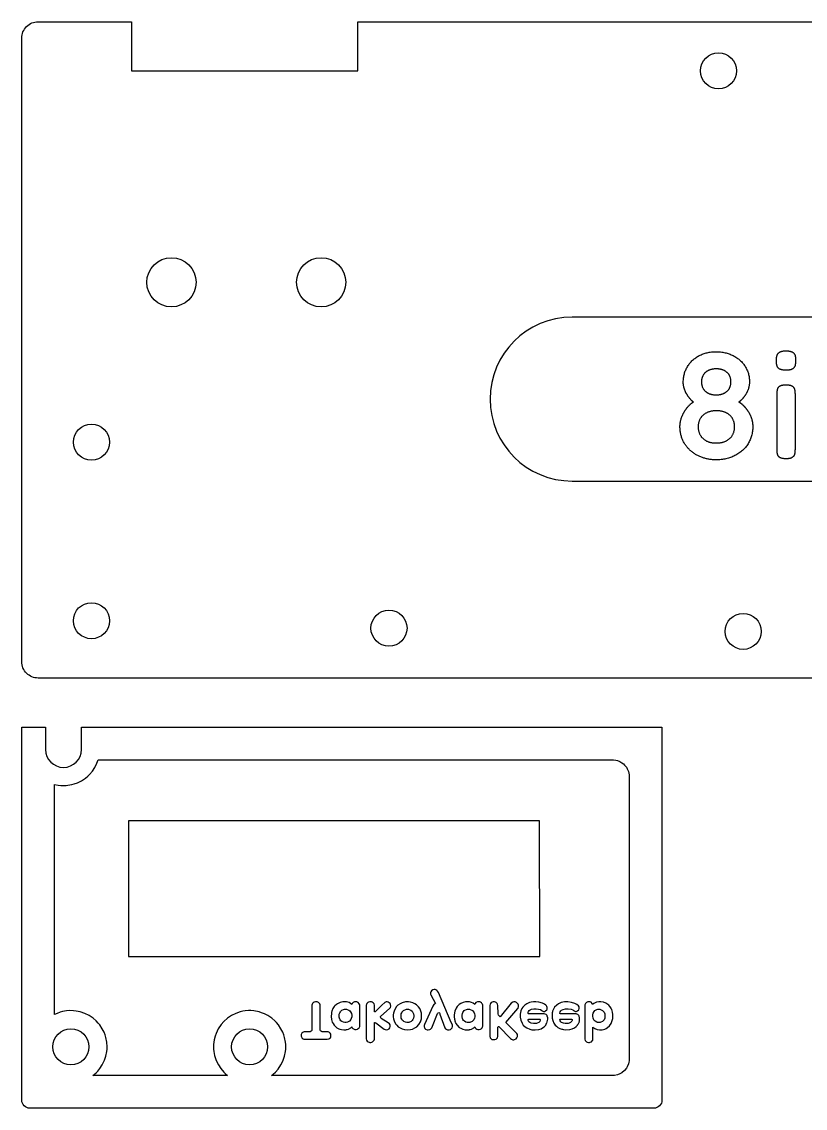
# Model space of a CAD drawing. Extents: x 3 to 102.9, y 3 to 69.3.
# Drawn here: x 3 to 50.8, y 3 to 69.3 of the extents above; entities that cross this region are included whole.
import ezdxf

# ---------------------------------------------------------------- set-up
doc = ezdxf.new("R2010")
doc.units = 0
doc.layers.add('CUT', color=1, linetype='CONTINUOUS')
doc.layers.add('ENGRAVE', color=7, linetype='CONTINUOUS')

msp = doc.modelspace()

# ---------------------------------------------------------------- linework, layer by layer
at = {"layer": 'CUT'}
for points in [[(4, 69.3), (9.7, 69.3), (9.7, 66.3), (23.5, 66.3), (23.5, 69.3), (101.9, 69.3, -0.414214), (102.9, 68.3), (102.9, 30.25, -0.414214), (101.9, 29.25), (4, 29.25, -0.414214), (3, 30.25), (3, 68.3, -0.414214)], [(42.05, 26.25), (42.05, 3.5, -0.414214), (41.55, 3), (3.5, 3, -0.414214), (3, 3.5), (3, 26.25), (4.45, 26.25), (4.45, 24.9, 1), (6.65, 24.9), (6.65, 26.25)]]:
    msp.add_lwpolyline(points, format="xyb", close=True, dxfattribs=at)
for centre, radius in [((45.5, 66.3), 1.1), ((12.13, 53.4), 1.5), ((21.26, 53.4), 1.5), ((7.25, 43.65), 1.1), ((7.25, 32.75), 1.1), ((25.4, 32.3), 1.1), ((47, 32.1), 1.1), ((6, 6.75), 1.1), ((16.9, 6.75), 1.1)]:
    msp.add_circle(centre, radius, dxfattribs=at)
at = {"layer": 'ENGRAVE'}
msp.add_lwpolyline([(57.925, 51.272), (36.566, 51.272), (36.055, 51.2462), (35.5587, 51.1704), (35.0797, 51.0471), (34.6204, 50.8789), (34.1833, 50.6682), (33.7711, 50.4177), (33.3861, 50.1298), (33.031, 49.807), (32.7082, 49.4519), (32.4203, 49.0669), (32.1698, 48.6547), (31.9591, 48.2176), (31.7909, 47.7583), (31.6676, 47.2793), (31.5918, 46.783), (31.566, 46.272), (31.5918, 45.761), (31.6676, 45.2647), (31.7909, 44.7857), (31.9591, 44.3264), (32.1698, 43.8893), (32.4203, 43.4771), (32.7082, 43.0921), (33.031, 42.737), (33.3861, 42.4142), (33.7711, 42.1263), (34.1833, 41.8758), (34.6204, 41.6651), (35.0797, 41.4969), (35.5587, 41.3736), (36.055, 41.2978), (36.566, 41.272), (63.274, 41.272)], dxfattribs=at)
for points in [[(45.34, 42.568), (45.2863, 42.5685), (45.2329, 42.5702), (45.1798, 42.5729), (45.127, 42.5766), (45.0745, 42.5815), (45.0222, 42.5874), (44.9702, 42.5944), (44.9185, 42.6025), (44.8671, 42.6117), (44.8159, 42.6219), (44.7651, 42.6332), (44.7145, 42.6456), (44.6642, 42.6591), (44.6142, 42.6737), (44.5645, 42.6893), (44.515, 42.706), (44.466, 42.7237), (44.4177, 42.7425), (44.3701, 42.7622), (44.3232, 42.7829), (44.2769, 42.8046), (44.2314, 42.8273), (44.1865, 42.851), (44.1423, 42.8757), (44.0987, 42.9015), (44.0559, 42.9282), (44.0137, 42.956), (43.9722, 42.9847), (43.9314, 43.0145), (43.8912, 43.0453), (43.8518, 43.0771), (43.813, 43.11), (43.7751, 43.1436), (43.7381, 43.1781), (43.7022, 43.2135), (43.6673, 43.2497), (43.6334, 43.2868), (43.6005, 43.3247), (43.5686, 43.3636), (43.5378, 43.4032), (43.5079, 43.4438), (43.479, 43.4852), (43.4512, 43.5275), (43.4243, 43.5707), (43.3985, 43.6147), (43.3736, 43.6596), (43.3498, 43.7054), (43.327, 43.752), (43.3054, 43.7992), (43.2851, 43.8472), (43.2663, 43.896), (43.2488, 43.9455), (43.2328, 43.9957), (43.2181, 44.0466), (43.2048, 44.0982), (43.1929, 44.1506), (43.1824, 44.2037), (43.1733, 44.2575), (43.1655, 44.312), (43.1592, 44.3672), (43.1543, 44.4231), (43.1508, 44.4797), (43.1487, 44.537), (43.148, 44.595), (43.1483, 44.626), (43.1492, 44.6569), (43.1506, 44.6876), (43.1527, 44.7182), (43.1553, 44.7486), (43.1585, 44.7788), (43.1623, 44.8089), (43.1666, 44.8387), (43.1716, 44.8685), (43.1771, 44.898), (43.1831, 44.9274), (43.1898, 44.9567), (43.197, 44.9858), (43.2048, 45.0147), (43.2131, 45.0434), (43.222, 45.072), (43.2313, 45.1005), (43.2409, 45.1287), (43.2508, 45.1565), (43.261, 45.1839), (43.2715, 45.211), (43.2822, 45.2377), (43.2932, 45.2641), (43.3045, 45.2901), (43.3161, 45.3158), (43.3279, 45.3411), (43.3401, 45.366), (43.3525, 45.3905), (43.3652, 45.4147), (43.3782, 45.4385), (43.3915, 45.4619), (43.405, 45.485), (43.4187, 45.5079), (43.4326, 45.5304), (43.4465, 45.5525), (43.4605, 45.5742), (43.4745, 45.5956), (43.4887, 45.6166), (43.5029, 45.6372), (43.5173, 45.6575), (43.5316, 45.6774), (43.5461, 45.6969), (43.5606, 45.716), (43.5752, 45.7347), (43.5898, 45.7531), (43.6045, 45.7711), (43.6192, 45.7887), (43.634, 45.806), (43.6489, 45.823), (43.6636, 45.8395), (43.6782, 45.8554), (43.6925, 45.8709), (43.7067, 45.8858), (43.7206, 45.9003), (43.7344, 45.9142), (43.748, 45.9276), (43.7614, 45.9405), (43.7746, 45.953), (43.7877, 45.9649), (43.8005, 45.9763), (43.8132, 45.9872), (43.8256, 45.9976), (43.8379, 46.0076), (43.85, 46.017), (43.8618, 46.0259), (43.8731, 46.0342), (43.8839, 46.042), (43.8943, 46.0492), (43.9042, 46.0559), (43.9136, 46.0619), (43.9226, 46.0674), (43.9311, 46.0724), (43.9392, 46.0767), (43.9468, 46.0805), (43.954, 46.0837), (43.9607, 46.0863), (43.9669, 46.0884), (43.9727, 46.0898), (43.9781, 46.0907), (43.983, 46.091), (43.9794, 46.0913), (43.9756, 46.092), (43.9713, 46.0933), (43.9667, 46.0952), (43.9618, 46.0975), (43.9566, 46.1004), (43.951, 46.1038), (43.9451, 46.1077), (43.9389, 46.1122), (43.9324, 46.1173), (43.9256, 46.1228), (43.9185, 46.129), (43.911, 46.1356), (43.9033, 46.1429), (43.8953, 46.1507), (43.887, 46.159), (43.8783, 46.1678), (43.8694, 46.1769), (43.8603, 46.1863), (43.851, 46.1961), (43.8416, 46.2062), (43.8319, 46.2166), (43.8221, 46.2273), (43.8121, 46.2384), (43.802, 46.2497), (43.7916, 46.2614), (43.7811, 46.2734), (43.7704, 46.2857), (43.7596, 46.2983), (43.7485, 46.3112), (43.7374, 46.3245), (43.726, 46.338), (43.7146, 46.352), (43.7032, 46.3664), (43.6918, 46.3811), (43.6805, 46.3962), (43.6691, 46.4115), (43.6578, 46.4273), (43.6466, 46.4433), (43.6354, 46.4597), (43.6242, 46.4765), (43.613, 46.4936), (43.6019, 46.5111), (43.5909, 46.529), (43.5798, 46.5472), (43.5688, 46.5657), (43.5579, 46.5847), (43.547, 46.604), (43.5363, 46.6236), (43.5258, 46.6434), (43.5155, 46.6633), (43.5055, 46.6835), (43.4958, 46.7038), (43.4863, 46.7243), (43.4771, 46.745), (43.4681, 46.7659), (43.4594, 46.7869), (43.4509, 46.8081), (43.4426, 46.8295), (43.4346, 46.8511), (43.4269, 46.8728), (43.4193, 46.8947), (43.4121, 46.9168), (43.405, 46.939), (43.3983, 46.9614), (43.392, 46.9839), (43.3862, 47.0065), (43.3808, 47.0292), (43.3758, 47.052), (43.3713, 47.0749), (43.3673, 47.098), (43.3636, 47.1211), (43.3604, 47.1444), (43.3576, 47.1677), (43.3553, 47.1912), (43.3534, 47.2148), (43.3519, 47.2384), (43.3508, 47.2622), (43.3502, 47.286), (43.35, 47.31), (43.351, 47.3761), (43.3541, 47.4414), (43.3592, 47.5058), (43.3663, 47.5693), (43.3755, 47.632), (43.3867, 47.6938), (43.4, 47.7547), (43.4153, 47.8147), (43.4326, 47.8739), (43.452, 47.9323), (43.4734, 47.9897), (43.4968, 48.0463), (43.5223, 48.102), (43.5498, 48.1569), (43.5794, 48.2109), (43.611, 48.264), (43.6445, 48.3161), (43.6795, 48.3668), (43.716, 48.4161), (43.7539, 48.4639), (43.7932, 48.5102), (43.834, 48.5551), (43.8763, 48.5986), (43.92, 48.6406), (43.9652, 48.6812), (44.0118, 48.7203), (44.0599, 48.758), (44.1094, 48.7943), (44.1604, 48.8291), (44.2128, 48.8625), (44.2667, 48.8945), (44.322, 48.925), (44.3787, 48.9539), (44.4363, 48.9809), (44.4949, 49.006), (44.5543, 49.0293), (44.6147, 49.0507), (44.676, 49.0702), (44.7382, 49.0878), (44.8014, 49.1036), (44.8654, 49.1176), (44.9304, 49.1296), (44.9964, 49.1398), (45.0632, 49.1482), (45.131, 49.1547), (45.1997, 49.1593), (45.2694, 49.1621), (45.34, 49.163), (45.413, 49.1621), (45.485, 49.1593), (45.5561, 49.1547), (45.6261, 49.1482), (45.6952, 49.1398), (45.7633, 49.1296), (45.8305, 49.1176), (45.8966, 49.1036), (45.9618, 49.0878), (46.026, 49.0702), (46.0893, 49.0507), (46.1515, 49.0293), (46.2129, 49.006), (46.2732, 48.9809), (46.3326, 48.9539), (46.391, 48.925), (46.448, 48.8945), (46.5035, 48.8627), (46.5575, 48.8294), (46.61, 48.7949), (46.6609, 48.7589), (46.7103, 48.7217), (46.7582, 48.683), (46.8046, 48.643), (46.8495, 48.6016), (46.8928, 48.5589), (46.9345, 48.5148), (46.9747, 48.4694), (47.0134, 48.4226), (47.0505, 48.3744), (47.086, 48.3249), (47.12, 48.274), (47.1522, 48.2218), (47.1822, 48.1687), (47.2103, 48.1146), (47.2362, 48.0597), (47.2601, 48.0038), (47.2819, 47.947), (47.3017, 47.8894), (47.3194, 47.8307), (47.335, 47.7712), (47.3485, 47.7108), (47.36, 47.6494), (47.3693, 47.5872), (47.3766, 47.524), (47.3818, 47.4599), (47.385, 47.3949), (47.386, 47.329), (47.3857, 47.2958), (47.3846, 47.2629), (47.3829, 47.2304), (47.3806, 47.1983), (47.3775, 47.1665), (47.3738, 47.135), (47.3693, 47.1038), (47.3642, 47.073), (47.3585, 47.0425), (47.352, 47.0123), (47.3449, 46.9825), (47.3371, 46.953), (47.3286, 46.9238), (47.3194, 46.8949), (47.3095, 46.8663), (47.299, 46.838), (47.288, 46.8101), (47.2766, 46.7827), (47.265, 46.7557), (47.2531, 46.7292), (47.2409, 46.7032), (47.2284, 46.6777), (47.2156, 46.6526), (47.2025, 46.628), (47.1891, 46.6039), (47.1755, 46.5802), (47.1616, 46.557), (47.1474, 46.5343), (47.133, 46.512), (47.1182, 46.4902), (47.1032, 46.4689), (47.088, 46.448), (47.0725, 46.4277), (47.0573, 46.4079), (47.0422, 46.3887), (47.0272, 46.3702), (47.0125, 46.3521), (46.998, 46.3347), (46.9837, 46.3178), (46.9695, 46.3015), (46.9555, 46.2857), (46.9417, 46.2706), (46.9282, 46.2559), (46.9147, 46.2418), (46.9015, 46.2283), (46.8885, 46.2153), (46.8757, 46.2029), (46.863, 46.191), (46.8507, 46.1799), (46.839, 46.1694), (46.8279, 46.1596), (46.8173, 46.1505), (46.8072, 46.142), (46.7978, 46.1341), (46.7889, 46.1269), (46.7806, 46.1204), (46.7729, 46.1145), (46.7657, 46.1092), (46.7592, 46.1046), (46.7532, 46.1006), (46.7478, 46.0972), (46.7429, 46.0945), (46.7387, 46.0924), (46.735, 46.091), (46.7397, 46.0907), (46.7449, 46.0898), (46.7506, 46.0884), (46.7568, 46.0863), (46.7634, 46.0837), (46.7705, 46.0805), (46.7781, 46.0767), (46.7861, 46.0724), (46.7947, 46.0674), (46.8037, 46.0619), (46.8132, 46.0559), (46.8232, 46.0492), (46.8336, 46.042), (46.8446, 46.0342), (46.8561, 46.0259), (46.868, 46.017), (46.8801, 46.0076), (46.8924, 45.9977), (46.905, 45.9873), (46.9177, 45.9765), (46.9307, 45.9652), (46.9438, 45.9535), (46.9573, 45.9413), (46.9709, 45.9286), (46.9847, 45.9155), (46.9988, 45.9019), (47.0131, 45.8879), (47.0276, 45.8734), (47.0424, 45.8585), (47.0573, 45.8431), (47.0726, 45.8273), (47.088, 45.811), (47.1034, 45.7941), (47.1187, 45.7769), (47.1339, 45.7592), (47.1491, 45.7412), (47.1642, 45.7228), (47.1793, 45.704), (47.1943, 45.6848), (47.2092, 45.6653), (47.2241, 45.6453), (47.2389, 45.6249), (47.2536, 45.6041), (47.2683, 45.5829), (47.2828, 45.5613), (47.2973, 45.5393), (47.3117, 45.5169), (47.326, 45.494), (47.3403, 45.4709), (47.3542, 45.4475), (47.3677, 45.4237), (47.381, 45.3995), (47.3939, 45.375), (47.4064, 45.3501), (47.4186, 45.3249), (47.4305, 45.2993), (47.4421, 45.2733), (47.4533, 45.247), (47.4642, 45.2203), (47.4748, 45.1933), (47.4851, 45.166), (47.495, 45.1383), (47.5047, 45.1103), (47.514, 45.082), (47.5229, 45.0532), (47.5312, 45.0242), (47.539, 44.995), (47.5462, 44.9655), (47.5529, 44.9359), (47.5589, 44.906), (47.5644, 44.8759), (47.5694, 44.8456), (47.5737, 44.8151), (47.5775, 44.7843), (47.5807, 44.7534), (47.5833, 44.7221), (47.5854, 44.6907), (47.5868, 44.659), (47.5877, 44.6271), (47.588, 44.595), (47.5869, 44.5211), (47.5835, 44.4482), (47.5778, 44.3764), (47.5698, 44.3057), (47.5596, 44.2361), (47.5472, 44.1675), (47.5325, 44.0999), (47.5155, 44.0335), (47.4963, 43.9681), (47.4748, 43.9038), (47.4511, 43.8406), (47.4252, 43.7785), (47.397, 43.7175), (47.3665, 43.6576), (47.3339, 43.5987), (47.299, 43.541), (47.262, 43.4844), (47.2232, 43.4294), (47.1827, 43.3759), (47.1406, 43.3241), (47.0967, 43.2738), (47.0511, 43.2251), (47.0038, 43.1779), (46.9548, 43.1324), (46.904, 43.0884), (46.8516, 43.046), (46.7974, 43.0052), (46.7416, 42.966), (46.684, 42.9284), (46.6247, 42.8923), (46.5637, 42.8579), (46.501, 42.825), (46.4367, 42.7939), (46.3713, 42.7649), (46.3049, 42.7378), (46.2373, 42.7127), (46.1687, 42.6896), (46.0989, 42.6685), (46.0281, 42.6495), (45.9561, 42.6324), (45.8831, 42.6173), (45.8089, 42.6042), (45.7335, 42.5932), (45.6571, 42.5841), (45.5795, 42.5771), (45.5008, 42.572), (45.421, 42.569)], [(49.624, 48.035), (49.589, 48.0353), (49.5554, 48.0362), (49.523, 48.0376), (49.492, 48.0397), (49.4622, 48.0423), (49.4338, 48.0454), (49.4066, 48.0492), (49.3807, 48.0535), (49.3562, 48.0584), (49.3329, 48.0638), (49.3109, 48.0698), (49.2902, 48.0763), (49.2707, 48.0834), (49.2525, 48.0911), (49.2356, 48.0993), (49.22, 48.108), (49.2055, 48.1174), (49.1916, 48.1274), (49.1784, 48.1379), (49.1658, 48.1488), (49.1538, 48.1603), (49.1425, 48.1723), (49.1318, 48.1848), (49.1217, 48.1977), (49.1123, 48.2112), (49.1035, 48.2252), (49.0953, 48.2396), (49.0878, 48.2545), (49.0809, 48.2699), (49.0746, 48.2858), (49.069, 48.3022), (49.064, 48.319), (49.0596, 48.3363), (49.0556, 48.3538), (49.0518, 48.3714), (49.0482, 48.3891), (49.045, 48.407), (49.0421, 48.425), (49.0394, 48.4432), (49.037, 48.4615), (49.0349, 48.4799), (49.0331, 48.4985), (49.0315, 48.5173), (49.0302, 48.5361), (49.0293, 48.5551), (49.0286, 48.5743), (49.0281, 48.5936), (49.028, 48.613), (49.0281, 48.6346), (49.0286, 48.6559), (49.0293, 48.6769), (49.0302, 48.6975), (49.0315, 48.7179), (49.0331, 48.7379), (49.0349, 48.7576), (49.037, 48.777), (49.0394, 48.7961), (49.0421, 48.8148), (49.045, 48.8332), (49.0482, 48.8512), (49.0518, 48.8689), (49.0556, 48.8863), (49.0596, 48.9033), (49.064, 48.92), (49.069, 48.9365), (49.0746, 48.9526), (49.0809, 48.9683), (49.0878, 48.9836), (49.0953, 48.9985), (49.1035, 49.013), (49.1123, 49.0271), (49.1218, 49.0407), (49.1318, 49.0541), (49.1425, 49.067), (49.1538, 49.0795), (49.1658, 49.0916), (49.1784, 49.1033), (49.1916, 49.1146), (49.2055, 49.1255), (49.22, 49.136), (49.2356, 49.146), (49.2524, 49.1553), (49.2704, 49.164), (49.2896, 49.172), (49.31, 49.1794), (49.3316, 49.1861), (49.3545, 49.1922), (49.3785, 49.1976), (49.4038, 49.2024), (49.4303, 49.2066), (49.458, 49.2101), (49.4869, 49.2129), (49.5171, 49.2151), (49.5485, 49.2167), (49.5811, 49.2177), (49.615, 49.218), (49.6476, 49.2177), (49.6792, 49.2168), (49.7097, 49.2153), (49.7391, 49.2131), (49.7675, 49.2104), (49.7948, 49.207), (49.821, 49.2031), (49.8461, 49.1985), (49.8702, 49.1933), (49.8932, 49.1875), (49.9152, 49.1811), (49.936, 49.1741), (49.9559, 49.1665), (49.9746, 49.1583), (49.9923, 49.1494), (50.009, 49.14), (50.0247, 49.1301), (50.0397, 49.1197), (50.0539, 49.109), (50.0673, 49.098), (50.08, 49.0865), (50.0919, 49.0746), (50.1031, 49.0624), (50.1135, 49.0497), (50.1232, 49.0367), (50.1321, 49.0233), (50.1402, 49.0094), (50.1477, 48.9952), (50.1543, 48.9805), (50.1603, 48.9654), (50.1655, 48.9499), (50.17, 48.934), (50.1738, 48.9177), (50.1774, 48.901), (50.1808, 48.884), (50.1839, 48.8667), (50.1867, 48.849), (50.1894, 48.8309), (50.1917, 48.8125), (50.1939, 48.7937), (50.1958, 48.7746), (50.1974, 48.7552), (50.1988, 48.7354), (50.2, 48.7152), (50.2008, 48.6947), (50.2015, 48.6738), (50.2019, 48.6526), (50.202, 48.631), (50.2019, 48.6105), (50.2015, 48.5902), (50.2008, 48.5701), (50.2, 48.5502), (50.1988, 48.5305), (50.1974, 48.5111), (50.1958, 48.4919), (50.1939, 48.4729), (50.1917, 48.4541), (50.1894, 48.4355), (50.1867, 48.4172), (50.1839, 48.3991), (50.1808, 48.3812), (50.1774, 48.3636), (50.1738, 48.3462), (50.17, 48.329), (50.1655, 48.312), (50.1603, 48.2954), (50.1545, 48.2794), (50.1479, 48.2638), (50.1406, 48.2486), (50.1326, 48.2339), (50.1239, 48.2197), (50.1145, 48.206), (50.1044, 48.1927), (50.0936, 48.1799), (50.0821, 48.1676), (50.0699, 48.1557), (50.057, 48.1444), (50.0433, 48.1334), (50.029, 48.123), (50.014, 48.113), (49.9979, 48.1036), (49.9807, 48.0947), (49.9624, 48.0865), (49.9429, 48.0789), (49.9224, 48.0719), (49.9008, 48.0655), (49.8781, 48.0597), (49.8543, 48.0545), (49.8293, 48.0499), (49.8033, 48.046), (49.7762, 48.0426), (49.7479, 48.0399), (49.7186, 48.0377), (49.6882, 48.0362), (49.6566, 48.0353)], [(45.359, 46.531), (45.392, 46.5314), (45.4245, 46.5325), (45.4565, 46.5344), (45.4882, 46.537), (45.5193, 46.5404), (45.55, 46.5445), (45.5802, 46.5494), (45.61, 46.555), (45.6393, 46.5614), (45.6681, 46.5685), (45.6965, 46.5764), (45.7243, 46.585), (45.7517, 46.5944), (45.7786, 46.6045), (45.8051, 46.6154), (45.831, 46.627), (45.8565, 46.6394), (45.8812, 46.6524), (45.9052, 46.6662), (45.9283, 46.6806), (45.9508, 46.6957), (45.9724, 46.7116), (45.9933, 46.7281), (46.0135, 46.7452), (46.0329, 46.7631), (46.0516, 46.7817), (46.0695, 46.8009), (46.0867, 46.8208), (46.1031, 46.8413), (46.1188, 46.8626), (46.1338, 46.8845), (46.148, 46.907), (46.1613, 46.9301), (46.1737, 46.9536), (46.1853, 46.9776), (46.196, 47.002), (46.2059, 47.0269), (46.2149, 47.0522), (46.2231, 47.078), (46.2304, 47.1041), (46.2368, 47.1307), (46.2424, 47.1578), (46.2472, 47.1852), (46.2511, 47.2131), (46.2541, 47.2415), (46.2563, 47.2702), (46.2576, 47.2994), (46.258, 47.329), (46.2576, 47.3586), (46.2563, 47.3877), (46.2541, 47.4163), (46.2511, 47.4445), (46.2472, 47.4722), (46.2424, 47.4994), (46.2368, 47.5262), (46.2304, 47.5525), (46.2231, 47.5783), (46.2149, 47.6037), (46.2059, 47.6286), (46.196, 47.653), (46.1853, 47.677), (46.1737, 47.7004), (46.1613, 47.7235), (46.148, 47.746), (46.1338, 47.768), (46.1188, 47.7894), (46.1032, 47.8101), (46.0869, 47.8302), (46.0698, 47.8496), (46.0521, 47.8684), (46.0336, 47.8866), (46.0145, 47.9041), (45.9946, 47.921), (45.9741, 47.9372), (45.9528, 47.9528), (45.9309, 47.9678), (45.9082, 47.9821), (45.8848, 47.9957), (45.8608, 48.0087), (45.836, 48.021), (45.8104, 48.0328), (45.7844, 48.0438), (45.7578, 48.0541), (45.7308, 48.0636), (45.7033, 48.0723), (45.6753, 48.0803), (45.6468, 48.0874), (45.6178, 48.0939), (45.5883, 48.0995), (45.5583, 48.1044), (45.5278, 48.1086), (45.4968, 48.112), (45.4653, 48.1146), (45.4334, 48.1165), (45.4009, 48.1176), (45.368, 48.118), (45.334, 48.1176), (45.3005, 48.1165), (45.2676, 48.1146), (45.2353, 48.112), (45.2035, 48.1086), (45.1723, 48.1044), (45.1416, 48.0995), (45.1115, 48.0939), (45.082, 48.0874), (45.053, 48.0803), (45.0246, 48.0723), (44.9968, 48.0636), (44.9695, 48.0541), (44.9427, 48.0438), (44.9166, 48.0328), (44.891, 48.021), (44.866, 48.0087), (44.8418, 47.9957), (44.8182, 47.9821), (44.7954, 47.9678), (44.7732, 47.9528), (44.7517, 47.9372), (44.731, 47.921), (44.7109, 47.9041), (44.6915, 47.8866), (44.6728, 47.8684), (44.6548, 47.8496), (44.6375, 47.8302), (44.6208, 47.8101), (44.6049, 47.7894), (44.5896, 47.768), (44.575, 47.746), (44.561, 47.7235), (44.548, 47.7004), (44.5358, 47.677), (44.5245, 47.653), (44.5142, 47.6286), (44.5048, 47.6037), (44.4962, 47.5783), (44.4886, 47.5525), (44.4819, 47.5262), (44.4761, 47.4994), (44.4712, 47.4722), (44.4671, 47.4445), (44.464, 47.4163), (44.4618, 47.3877), (44.4604, 47.3586), (44.46, 47.329), (44.4604, 47.2994), (44.4617, 47.2702), (44.4639, 47.2415), (44.4669, 47.2131), (44.4708, 47.1852), (44.4756, 47.1578), (44.4812, 47.1307), (44.4876, 47.1041), (44.4949, 47.078), (44.5031, 47.0522), (44.5121, 47.0269), (44.522, 47.002), (44.5327, 46.9776), (44.5443, 46.9536), (44.5567, 46.9301), (44.57, 46.907), (44.5841, 46.8845), (44.5988, 46.8626), (44.6143, 46.8413), (44.6306, 46.8208), (44.6475, 46.8009), (44.6652, 46.7817), (44.6836, 46.7631), (44.7028, 46.7452), (44.7226, 46.7281), (44.7432, 46.7116), (44.7645, 46.6957), (44.7866, 46.6806), (44.8093, 46.6662), (44.8328, 46.6524), (44.8571, 46.6394), (44.882, 46.627), (44.9074, 46.6154), (44.9334, 46.6045), (44.96, 46.5944), (44.9872, 46.585), (45.0149, 46.5764), (45.0433, 46.5685), (45.0722, 46.5614), (45.1017, 46.555), (45.1319, 46.5494), (45.1625, 46.5445), (45.1938, 46.5404), (45.2257, 46.537), (45.2581, 46.5344), (45.2912, 46.5325), (45.3248, 46.5314)], [(49.624, 42.633), (49.5914, 42.6333), (49.56, 42.6341), (49.5297, 42.6355), (49.5006, 42.6375), (49.4727, 42.6401), (49.446, 42.6432), (49.4204, 42.6469), (49.396, 42.6511), (49.3728, 42.656), (49.3507, 42.6614), (49.3298, 42.6674), (49.3101, 42.6739), (49.2916, 42.6811), (49.2742, 42.6888), (49.258, 42.6971), (49.243, 42.706), (49.2291, 42.7154), (49.2158, 42.7252), (49.2032, 42.7353), (49.1913, 42.7459), (49.18, 42.7569), (49.1694, 42.7682), (49.1595, 42.78), (49.1502, 42.7921), (49.1417, 42.8046), (49.1338, 42.8176), (49.1266, 42.8308), (49.1201, 42.8445), (49.1143, 42.8586), (49.1092, 42.873), (49.1047, 42.8878), (49.101, 42.903), (49.0977, 42.9187), (49.0946, 42.9346), (49.0917, 42.9507), (49.089, 42.9671), (49.0865, 42.9838), (49.0842, 43.0006), (49.0821, 43.0178), (49.0802, 43.0351), (49.0786, 43.0527), (49.0771, 43.0706), (49.0759, 43.0887), (49.0748, 43.107), (49.074, 43.1257), (49.0735, 43.1445), (49.0731, 43.1636), (49.073, 43.183), (49.073, 46.586), (49.0731, 46.6054), (49.0735, 46.6246), (49.074, 46.6435), (49.0748, 46.6623), (49.0759, 46.6808), (49.0771, 46.6992), (49.0786, 46.7172), (49.0802, 46.7351), (49.0821, 46.7528), (49.0842, 46.7702), (49.0865, 46.7874), (49.089, 46.8044), (49.0917, 46.8211), (49.0946, 46.8377), (49.0977, 46.8539), (49.101, 46.87), (49.1047, 46.8859), (49.1092, 46.9014), (49.1143, 46.9164), (49.1201, 46.931), (49.1266, 46.9451), (49.1338, 46.9588), (49.1417, 46.972), (49.1502, 46.9849), (49.1595, 46.9973), (49.1694, 47.0092), (49.18, 47.0208), (49.1913, 47.0319), (49.2032, 47.0425), (49.2158, 47.0528), (49.2291, 47.0626), (49.243, 47.072), (49.258, 47.0809), (49.274, 47.0892), (49.2912, 47.0969), (49.3094, 47.1041), (49.3288, 47.1106), (49.3492, 47.1166), (49.3707, 47.122), (49.3934, 47.1269), (49.4171, 47.1311), (49.442, 47.1348), (49.468, 47.1379), (49.4951, 47.1405), (49.5234, 47.1425), (49.5528, 47.1439), (49.5833, 47.1447), (49.615, 47.145), (49.6465, 47.1447), (49.6769, 47.1439), (49.7062, 47.1425), (49.7344, 47.1405), (49.7615, 47.1379), (49.7875, 47.1348), (49.8124, 47.1311), (49.8361, 47.1269), (49.8588, 47.122), (49.8803, 47.1166), (49.9007, 47.1106), (49.92, 47.1041), (49.9382, 47.0969), (49.9553, 47.0892), (49.9712, 47.0809), (49.986, 47.072), (50.0001, 47.0626), (50.0136, 47.0528), (50.0264, 47.0427), (50.0385, 47.0321), (50.05, 47.0211), (50.0608, 47.0098), (50.071, 46.998), (50.0805, 46.9859), (50.0894, 46.9734), (50.0976, 46.9604), (50.1051, 46.9472), (50.112, 46.9335), (50.1182, 46.9194), (50.1238, 46.905), (50.1287, 46.8902), (50.133, 46.875), (50.1368, 46.8594), (50.1404, 46.8435), (50.1438, 46.8276), (50.1469, 46.8114), (50.1497, 46.7951), (50.1524, 46.7786), (50.1547, 46.762), (50.1569, 46.7451), (50.1588, 46.7281), (50.1604, 46.7109), (50.1618, 46.6936), (50.163, 46.676), (50.1638, 46.6583), (50.1645, 46.6404), (50.1649, 46.6223), (50.165, 46.604), (50.165, 43.192), (50.1649, 43.1726), (50.1646, 43.1535), (50.1641, 43.1347), (50.1633, 43.116), (50.1624, 43.0977), (50.1612, 43.0796), (50.1598, 43.0617), (50.1582, 43.0441), (50.1565, 43.0268), (50.1545, 43.0096), (50.1522, 42.9928), (50.1498, 42.9761), (50.1472, 42.9597), (50.1443, 42.9436), (50.1413, 42.9277), (50.138, 42.912), (50.1341, 42.8968), (50.1295, 42.882), (50.1241, 42.8675), (50.1181, 42.8533), (50.1114, 42.8395), (50.104, 42.8261), (50.0958, 42.813), (50.087, 42.8002), (50.0775, 42.7879), (50.0672, 42.7758), (50.0563, 42.7641), (50.0446, 42.7528), (50.0323, 42.7418), (50.0192, 42.7312), (50.0055, 42.7209), (49.991, 42.711), (49.9755, 42.7016), (49.959, 42.6927), (49.9416, 42.6845), (49.9231, 42.6769), (49.9037, 42.6699), (49.8832, 42.6635), (49.8618, 42.6577), (49.8394, 42.6525), (49.816, 42.6479), (49.7915, 42.644), (49.7661, 42.6406), (49.7397, 42.6379), (49.7123, 42.6357), (49.6839, 42.6342), (49.6544, 42.6333)], [(45.359, 43.596), (45.401, 43.5965), (45.4424, 43.5978), (45.4831, 43.6001), (45.5231, 43.6033), (45.5624, 43.6075), (45.601, 43.6126), (45.639, 43.6186), (45.6763, 43.6255), (45.7128, 43.6334), (45.7488, 43.6422), (45.784, 43.652), (45.8186, 43.6627), (45.8524, 43.6743), (45.8856, 43.6869), (45.9182, 43.7005), (45.95, 43.715), (45.9812, 43.7302), (46.0115, 43.7463), (46.0409, 43.7632), (46.0694, 43.781), (46.097, 43.7996), (46.1237, 43.819), (46.1494, 43.8393), (46.1743, 43.8604), (46.1982, 43.8823), (46.2212, 43.9051), (46.2433, 43.9287), (46.2644, 43.9531), (46.2847, 43.9783), (46.304, 44.0044), (46.3225, 44.0313), (46.34, 44.059), (46.3567, 44.0874), (46.3723, 44.1163), (46.3869, 44.1457), (46.4004, 44.1757), (46.4128, 44.2061), (46.4241, 44.2371), (46.4343, 44.2687), (46.4435, 44.3007), (46.4516, 44.3334), (46.4586, 44.3665), (46.4645, 44.4002), (46.4694, 44.4345), (46.4731, 44.4693), (46.4758, 44.5046), (46.4775, 44.5405), (46.478, 44.577), (46.4775, 44.6145), (46.4759, 44.6514), (46.4733, 44.6877), (46.4696, 44.7233), (46.4649, 44.7582), (46.4591, 44.7925), (46.4523, 44.8261), (46.4445, 44.8591), (46.4356, 44.8915), (46.4258, 44.9232), (46.4148, 44.9542), (46.4029, 44.9847), (46.39, 45.0145), (46.376, 45.0436), (46.361, 45.0721), (46.345, 45.1), (46.3279, 45.1272), (46.3098, 45.1535), (46.2908, 45.1791), (46.2709, 45.2039), (46.2501, 45.2279), (46.2284, 45.251), (46.2057, 45.2734), (46.1821, 45.295), (46.1576, 45.3158), (46.1322, 45.3358), (46.1058, 45.355), (46.0785, 45.3734), (46.0503, 45.391), (46.0211, 45.4078), (45.991, 45.4238), (45.96, 45.439), (45.928, 45.4535), (45.8955, 45.4671), (45.8623, 45.4798), (45.8285, 45.4915), (45.7942, 45.5023), (45.7593, 45.5121), (45.7237, 45.521), (45.6876, 45.529), (45.6509, 45.536), (45.6136, 45.5421), (45.5757, 45.5473), (45.5371, 45.5515), (45.498, 45.5548), (45.4583, 45.5571), (45.4179, 45.5585), (45.377, 45.559), (45.3339, 45.5585), (45.2915, 45.5571), (45.25, 45.5548), (45.2092, 45.5515), (45.1692, 45.5473), (45.13, 45.5421), (45.0915, 45.536), (45.0539, 45.529), (45.017, 45.521), (44.9809, 45.5121), (44.9456, 45.5023), (44.9111, 45.4915), (44.8774, 45.4798), (44.8445, 45.4671), (44.8123, 45.4535), (44.781, 45.439), (44.7505, 45.4238), (44.7208, 45.4078), (44.692, 45.391), (44.664, 45.3734), (44.6369, 45.355), (44.6107, 45.3358), (44.5853, 45.3158), (44.5608, 45.295), (44.5371, 45.2734), (44.5143, 45.251), (44.4924, 45.2279), (44.4713, 45.2039), (44.4512, 45.1791), (44.4319, 45.1535), (44.4135, 45.1272), (44.396, 45.1), (44.3793, 45.0721), (44.3637, 45.0436), (44.3491, 45.0145), (44.3356, 44.9847), (44.3232, 44.9542), (44.3119, 44.9232), (44.3017, 44.8915), (44.2925, 44.8591), (44.2844, 44.8261), (44.2774, 44.7925), (44.2715, 44.7582), (44.2666, 44.7233), (44.2629, 44.6877), (44.2602, 44.6514), (44.2585, 44.6145), (44.258, 44.577), (44.2585, 44.5405), (44.2602, 44.5046), (44.2629, 44.4693), (44.2666, 44.4345), (44.2715, 44.4002), (44.2774, 44.3665), (44.2844, 44.3334), (44.2925, 44.3008), (44.3017, 44.2687), (44.3119, 44.2371), (44.3232, 44.2061), (44.3356, 44.1757), (44.3491, 44.1457), (44.3637, 44.1163), (44.3793, 44.0874), (44.396, 44.059), (44.4135, 44.0313), (44.4318, 44.0044), (44.451, 43.9783), (44.471, 43.9531), (44.4918, 43.9287), (44.5135, 43.9051), (44.536, 43.8823), (44.5594, 43.8604), (44.5836, 43.8393), (44.6086, 43.819), (44.6344, 43.7996), (44.6611, 43.781), (44.6886, 43.7632), (44.7169, 43.7463), (44.746, 43.7302), (44.776, 43.715), (44.8068, 43.7005), (44.8383, 43.6869), (44.8706, 43.6743), (44.9037, 43.6627), (44.9375, 43.652), (44.9721, 43.6422), (45.0074, 43.6334), (45.0435, 43.6255), (45.0803, 43.6186), (45.1179, 43.6126), (45.1563, 43.6075), (45.1953, 43.6033), (45.2352, 43.6001), (45.2757, 43.5978), (45.317, 43.5965)], [(39.937, 5.538), (39.883, 5.442), (39.773, 5.308), (39.602, 5.163), (39.483, 5.098), (39.347, 5.043), (39.162, 5.003), (18.242, 5.003), (18.343, 5.082), (18.483, 5.212), (18.637, 5.392), (18.812, 5.648), (18.887, 5.797), (18.948, 5.933), (19.032, 6.183), (19.087, 6.462), (19.102, 6.608), (19.102, 6.892), (19.087, 7.038), (19.032, 7.317), (18.983, 7.473), (18.917, 7.637), (18.812, 7.852), (18.657, 8.082), (18.532, 8.233), (18.433, 8.337), (18.253, 8.492), (18.012, 8.657), (17.812, 8.758), (17.628, 8.832), (17.472, 8.883), (17.163, 8.942), (16.968, 8.957), (16.832, 8.957), (16.637, 8.942), (16.488, 8.918), (16.327, 8.883), (16.052, 8.788), (15.788, 8.657), (15.547, 8.492), (15.317, 8.288), (15.163, 8.108), (14.988, 7.852), (14.913, 7.703), (14.852, 7.567), (14.792, 7.398), (14.738, 7.178), (14.712, 7.038), (14.698, 6.892), (14.698, 6.608), (14.712, 6.462), (14.757, 6.227), (14.792, 6.102), (14.862, 5.907), (14.992, 5.642), (15.143, 5.418), (15.317, 5.212), (15.417, 5.117), (15.558, 5.003), (7.342, 5.003), (7.533, 5.163), (7.632, 5.267), (7.757, 5.418), (7.912, 5.648), (8.048, 5.933), (8.132, 6.183), (8.187, 6.462), (8.202, 6.608), (8.207, 6.753), (8.187, 7.038), (8.132, 7.317), (8.082, 7.473), (8.018, 7.637), (7.912, 7.852), (7.757, 8.082), (7.667, 8.192), (7.533, 8.337), (7.353, 8.492), (7.112, 8.657), (6.847, 8.788), (6.573, 8.883), (6.327, 8.933), (6.162, 8.953), (5.933, 8.957), (5.738, 8.942), (5.493, 8.898), (5.347, 8.858), (5.152, 8.788), (5.003, 8.712), (5.003, 22.762), (5.222, 22.718), (5.387, 22.698), (5.713, 22.698), (5.812, 22.707), (6.058, 22.753), (6.202, 22.793), (6.397, 22.863), (6.643, 22.983), (6.882, 23.143), (7.033, 23.268), (7.132, 23.363), (7.308, 23.567), (7.463, 23.797), (7.588, 24.058), (7.658, 24.253), (39.097, 24.253), (39.227, 24.238), (39.332, 24.213), (39.483, 24.152), (39.602, 24.088), (39.702, 24.008), (39.773, 23.942), (39.883, 23.808), (39.937, 23.713), (40.003, 23.558), (40.032, 23.448), (40.048, 23.348), (40.048, 5.902), (40.032, 5.803), (40.008, 5.707)], [(34.593, 12.263), (34.587, 20.547), (9.503, 20.543), (9.507, 12.258)], [(29.148, 7.812), (29.202, 7.848), (29.263, 7.918), (29.282, 7.992), (29.273, 8.082), (29.197, 8.242), (28.412, 10.072), (28.367, 10.148), (28.322, 10.193), (28.253, 10.233), (28.212, 10.242), (28.152, 10.242), (28.082, 10.223), (27.997, 10.168), (27.952, 10.113), (27.927, 10.053), (27.927, 9.962), (27.943, 9.922), (28.242, 9.398), (28.202, 9.383), (28.167, 9.358), (28.132, 9.322), (28.082, 9.238), (27.562, 8.108), (27.548, 8.053), (27.548, 7.968), (27.558, 7.928), (27.593, 7.867), (27.632, 7.832), (27.722, 7.793), (27.787, 7.782), (27.888, 7.797), (27.933, 7.822), (27.992, 7.878), (28.013, 7.913), (28.048, 8.012), (28.362, 8.777), (28.392, 8.822), (28.437, 8.837), (28.472, 8.822), (28.497, 8.782), (28.507, 8.738), (28.802, 7.918), (28.857, 7.843), (28.892, 7.817), (28.972, 7.788), (29.077, 7.788)], [(21.727, 7.227), (21.792, 7.273), (21.823, 7.308), (21.852, 7.363), (21.862, 7.407), (21.862, 7.473), (21.852, 7.517), (21.817, 7.582), (21.777, 7.623), (21.698, 7.663), (21.332, 7.668), (21.288, 7.678), (21.227, 7.723), (21.207, 7.773), (21.202, 9.308), (21.183, 9.367), (21.148, 9.418), (21.108, 9.453), (21.023, 9.488), (20.917, 9.492), (20.827, 9.468), (20.782, 9.438), (20.738, 9.387), (20.718, 9.352), (20.702, 9.293), (20.702, 7.793), (20.692, 7.753), (20.663, 7.703), (20.597, 7.672), (20.233, 7.668), (20.163, 7.648), (20.148, 7.633), (20.137, 7.633), (20.087, 7.582), (20.053, 7.508), (20.047, 7.392), (20.077, 7.312), (20.112, 7.273), (20.157, 7.238), (20.207, 7.218), (20.268, 7.207), (21.637, 7.207)], [(23.573, 7.913), (23.597, 7.947), (23.612, 7.998), (23.612, 9.312), (23.587, 9.378), (23.523, 9.447), (23.433, 9.488), (23.292, 9.488), (23.207, 9.447), (23.163, 9.398), (23.137, 9.332), (23.058, 9.398), (22.962, 9.447), (22.812, 9.488), (22.753, 9.492), (22.577, 9.488), (22.417, 9.453), (22.343, 9.422), (22.253, 9.378), (22.192, 9.337), (22.097, 9.253), (22.062, 9.212), (21.983, 9.093), (21.917, 8.933), (21.917, 8.907), (21.902, 8.873), (21.887, 8.788), (21.878, 8.602), (21.898, 8.418), (21.942, 8.258), (21.988, 8.163), (22.058, 8.062), (22.108, 8.008), (22.227, 7.907), (22.332, 7.852), (22.407, 7.822), (22.507, 7.797), (22.648, 7.782), (22.777, 7.788), (22.803, 7.797), (22.858, 7.803), (22.933, 7.828), (23.067, 7.902), (23.137, 7.968), (23.137, 7.953), (23.163, 7.907), (23.198, 7.873), (23.268, 7.828), (23.323, 7.812), (23.407, 7.812), (23.477, 7.832), (23.523, 7.863)], [(25.343, 9.483), (25.297, 9.492), (25.218, 9.488), (25.152, 9.462), (24.968, 9.293), (24.558, 8.887), (24.538, 8.878), (24.523, 8.878), (24.507, 8.898), (24.507, 9.293), (24.488, 9.363), (24.433, 9.433), (24.382, 9.468), (24.327, 9.488), (24.233, 9.492), (24.143, 9.468), (24.108, 9.447), (24.058, 9.402), (24.023, 9.337), (24.012, 9.282), (24.012, 7.227), (24.032, 7.148), (24.067, 7.098), (24.122, 7.053), (24.183, 7.027), (24.233, 7.017), (24.297, 7.017), (24.347, 7.027), (24.402, 7.053), (24.462, 7.108), (24.492, 7.157), (24.507, 7.218), (24.507, 8.218), (24.518, 8.238), (24.547, 8.242), (24.593, 8.218), (25.102, 7.832), (25.157, 7.803), (25.242, 7.782), (25.337, 7.797), (25.402, 7.837), (25.457, 7.913), (25.477, 7.992), (25.472, 8.058), (25.462, 8.093), (25.428, 8.148), (25.358, 8.212), (24.933, 8.483), (24.893, 8.523), (24.878, 8.558), (24.882, 8.593), (24.907, 8.628), (25.437, 9.098), (25.483, 9.157), (25.503, 9.233), (25.497, 9.322), (25.468, 9.383), (25.413, 9.442)], [(27.377, 8.453), (27.392, 8.572), (27.392, 8.692), (27.377, 8.812), (27.322, 8.992), (27.277, 9.078), (27.202, 9.183), (27.077, 9.308), (26.972, 9.378), (26.862, 9.433), (26.707, 9.477), (26.593, 9.492), (26.407, 9.488), (26.207, 9.438), (26.082, 9.378), (25.948, 9.282), (25.847, 9.183), (25.812, 9.137), (25.727, 8.992), (25.672, 8.812), (25.657, 8.692), (25.657, 8.572), (25.672, 8.453), (25.727, 8.277), (25.812, 8.133), (25.872, 8.062), (25.962, 7.977), (26.082, 7.898), (26.213, 7.837), (26.352, 7.797), (26.503, 7.782), (26.707, 7.797), (26.832, 7.832), (26.972, 7.898), (27.093, 7.977), (27.228, 8.117), (27.322, 8.277)], [(31.077, 7.913), (31.107, 7.968), (31.117, 8.017), (31.117, 9.288), (31.103, 9.352), (31.072, 9.402), (31.048, 9.428), (30.992, 9.468), (30.933, 9.488), (30.792, 9.488), (30.707, 9.447), (30.657, 9.387), (30.638, 9.332), (30.542, 9.407), (30.433, 9.457), (30.318, 9.488), (30.077, 9.488), (29.923, 9.453), (29.782, 9.392), (29.673, 9.322), (29.562, 9.212), (29.492, 9.108), (29.417, 8.933), (29.412, 8.878), (29.398, 8.848), (29.392, 8.762), (29.382, 8.727), (29.382, 8.538), (29.392, 8.503), (29.398, 8.418), (29.412, 8.387), (29.417, 8.337), (29.443, 8.282), (29.443, 8.258), (29.462, 8.233), (29.482, 8.178), (29.558, 8.062), (29.687, 7.938), (29.773, 7.883), (29.907, 7.822), (30.037, 7.793), (30.152, 7.782), (30.282, 7.788), (30.308, 7.797), (30.343, 7.797), (30.433, 7.828), (30.568, 7.902), (30.638, 7.968), (30.657, 7.918), (30.697, 7.873), (30.757, 7.832), (30.822, 7.812), (30.907, 7.812), (30.978, 7.832), (31.013, 7.852)], [(33.173, 9.462), (33.103, 9.488), (33.023, 9.492), (32.947, 9.473), (32.862, 9.413), (32.177, 8.572), (32.083, 8.678), (32.052, 8.758), (32.048, 9.277), (32.027, 9.352), (32.007, 9.387), (31.943, 9.453), (31.892, 9.477), (31.833, 9.492), (31.763, 9.492), (31.697, 9.477), (31.642, 9.447), (31.583, 9.387), (31.562, 9.352), (31.542, 9.277), (31.542, 7.398), (31.577, 7.293), (31.642, 7.227), (31.683, 7.203), (31.728, 7.188), (31.862, 7.188), (31.943, 7.223), (32.013, 7.293), (32.048, 7.398), (32.048, 7.947), (32.052, 7.968), (32.083, 7.992), (32.103, 7.992), (32.128, 7.977), (32.812, 7.248), (32.872, 7.207), (32.947, 7.183), (33.013, 7.183), (33.058, 7.192), (33.148, 7.242), (33.208, 7.308), (33.238, 7.383), (33.242, 7.428), (33.232, 7.492), (33.197, 7.558), (32.517, 8.238), (33.267, 9.093), (33.282, 9.117), (33.308, 9.218), (33.302, 9.288), (33.277, 9.358), (33.247, 9.398)], [(35.032, 8.203), (35.077, 8.352), (35.087, 8.447), (35.082, 8.527), (35.057, 8.623), (35.042, 8.652), (34.978, 8.718), (34.923, 8.742), (34.872, 8.753), (33.907, 8.753), (33.882, 8.777), (33.888, 8.867), (33.907, 8.913), (33.947, 8.957), (34.017, 9.008), (34.093, 9.038), (34.228, 9.067), (34.378, 9.072), (34.527, 9.053), (34.632, 9.017), (34.722, 8.968), (34.747, 8.942), (34.827, 8.913), (34.882, 8.913), (34.952, 8.938), (35.023, 9.003), (35.042, 9.038), (35.057, 9.087), (35.057, 9.142), (35.038, 9.207), (35.013, 9.248), (34.968, 9.297), (34.892, 9.352), (34.767, 9.413), (34.542, 9.473), (34.357, 9.492), (34.222, 9.492), (34.072, 9.473), (33.968, 9.447), (33.892, 9.418), (33.802, 9.373), (33.687, 9.297), (33.558, 9.163), (33.503, 9.078), (33.447, 8.953), (33.407, 8.748), (33.407, 8.558), (33.437, 8.378), (33.517, 8.183), (33.593, 8.078), (33.702, 7.973), (33.812, 7.898), (33.988, 7.822), (34.122, 7.793), (34.318, 7.782), (34.538, 7.808), (34.673, 7.852), (34.767, 7.902), (34.857, 7.968), (34.958, 8.078), (34.992, 8.128), (35.017, 8.188)], [(36.943, 8.137), (36.972, 8.212), (36.992, 8.242), (36.992, 8.267), (37.012, 8.312), (37.028, 8.392), (37.028, 8.527), (37.002, 8.623), (36.988, 8.652), (36.922, 8.718), (36.867, 8.742), (36.818, 8.753), (35.853, 8.753), (35.827, 8.773), (35.822, 8.793), (35.837, 8.887), (35.872, 8.938), (35.927, 8.988), (36.023, 9.032), (36.167, 9.067), (36.322, 9.072), (36.507, 9.043), (36.608, 9.003), (36.648, 8.973), (36.667, 8.968), (36.693, 8.942), (36.768, 8.913), (36.827, 8.913), (36.898, 8.938), (36.972, 9.012), (37.002, 9.093), (37.002, 9.142), (36.992, 9.183), (36.957, 9.248), (36.867, 9.332), (36.738, 9.402), (36.532, 9.462), (36.302, 9.492), (36.103, 9.488), (35.912, 9.447), (35.747, 9.373), (35.632, 9.297), (35.502, 9.163), (35.433, 9.053), (35.382, 8.922), (35.377, 8.873), (35.362, 8.837), (35.347, 8.688), (35.358, 8.492), (35.393, 8.348), (35.462, 8.183), (35.537, 8.078), (35.608, 8.008), (35.693, 7.938), (35.827, 7.863), (35.933, 7.822), (35.978, 7.817), (36.037, 7.797), (36.188, 7.782), (36.422, 7.797), (36.582, 7.837), (36.712, 7.902), (36.822, 7.988), (36.903, 8.078), (36.903, 8.087)], [(38.693, 9.378), (38.627, 9.413), (38.478, 9.468), (38.313, 9.492), (38.193, 9.492), (38.063, 9.473), (38.007, 9.453), (37.903, 9.402), (37.822, 9.337), (37.797, 9.402), (37.723, 9.468), (37.667, 9.488), (37.568, 9.492), (37.532, 9.488), (37.447, 9.453), (37.393, 9.402), (37.358, 9.348), (37.348, 9.303), (37.348, 7.207), (37.367, 7.142), (37.387, 7.113), (37.447, 7.058), (37.497, 7.032), (37.563, 7.017), (37.632, 7.017), (37.677, 7.027), (37.747, 7.062), (37.792, 7.108), (37.827, 7.163), (37.837, 7.197), (37.837, 7.953), (37.952, 7.863), (38.098, 7.803), (38.233, 7.782), (38.412, 7.793), (38.563, 7.832), (38.653, 7.873), (38.733, 7.922), (38.842, 8.023), (38.947, 8.163), (39.002, 8.288), (39.047, 8.477), (39.052, 8.727), (39.032, 8.873), (38.983, 9.032), (38.957, 9.072), (38.947, 9.108), (38.877, 9.212), (38.808, 9.288)], [(23.102, 8.468), (23.077, 8.413), (22.988, 8.308), (22.867, 8.248), (22.792, 8.233), (22.698, 8.233), (22.622, 8.248), (22.523, 8.293), (22.462, 8.343), (22.417, 8.402), (22.378, 8.492), (22.378, 8.517), (22.367, 8.532), (22.367, 8.733), (22.402, 8.832), (22.433, 8.887), (22.462, 8.928), (22.532, 8.988), (22.622, 9.027), (22.687, 9.043), (22.803, 9.043), (22.858, 9.032), (22.957, 8.988), (23.007, 8.947), (23.062, 8.878), (23.108, 8.782), (23.128, 8.678), (23.128, 8.587)], [(26.913, 8.602), (26.898, 8.508), (26.858, 8.413), (26.812, 8.352), (26.747, 8.293), (26.612, 8.238), (26.483, 8.233), (26.407, 8.248), (26.308, 8.293), (26.257, 8.332), (26.213, 8.383), (26.183, 8.433), (26.152, 8.508), (26.137, 8.602), (26.137, 8.663), (26.152, 8.758), (26.183, 8.832), (26.207, 8.867), (26.213, 8.887), (26.277, 8.957), (26.317, 8.988), (26.422, 9.032), (26.472, 9.043), (26.588, 9.043), (26.637, 9.032), (26.738, 8.988), (26.812, 8.918), (26.843, 8.878), (26.898, 8.758), (26.913, 8.663)], [(30.572, 8.402), (30.517, 8.332), (30.468, 8.293), (30.332, 8.238), (30.162, 8.238), (30.087, 8.262), (30.003, 8.308), (29.947, 8.363), (29.912, 8.413), (29.882, 8.483), (29.862, 8.572), (29.862, 8.688), (29.882, 8.782), (29.912, 8.852), (29.947, 8.907), (29.992, 8.957), (30.027, 8.983), (30.122, 9.027), (30.187, 9.043), (30.308, 9.043), (30.357, 9.032), (30.457, 8.988), (30.497, 8.957), (30.558, 8.887), (30.587, 8.832), (30.612, 8.767), (30.628, 8.688), (30.628, 8.572), (30.612, 8.492)], [(38.518, 8.402), (38.462, 8.332), (38.417, 8.293), (38.322, 8.248), (38.282, 8.238), (38.122, 8.238), (38.082, 8.248), (37.967, 8.308), (37.922, 8.352), (37.872, 8.433), (37.848, 8.508), (37.832, 8.617), (37.837, 8.703), (37.862, 8.808), (37.907, 8.898), (37.957, 8.957), (37.997, 8.988), (38.082, 9.027), (38.148, 9.043), (38.257, 9.043), (38.308, 9.032), (38.427, 8.973), (38.488, 8.907), (38.518, 8.863), (38.558, 8.767), (38.572, 8.688), (38.572, 8.572), (38.558, 8.492)], [(34.628, 8.373), (34.597, 8.303), (34.532, 8.242), (34.447, 8.197), (34.388, 8.178), (34.318, 8.168), (34.208, 8.168), (34.072, 8.197), (33.992, 8.238), (33.937, 8.277), (33.888, 8.348), (33.882, 8.413), (33.923, 8.433), (34.577, 8.433), (34.603, 8.428), (34.622, 8.413)], [(36.568, 8.352), (36.547, 8.312), (36.512, 8.273), (36.467, 8.238), (36.393, 8.197), (36.332, 8.178), (36.262, 8.168), (36.153, 8.168), (36.042, 8.188), (35.927, 8.242), (35.882, 8.277), (35.842, 8.328), (35.822, 8.392), (35.827, 8.413), (35.842, 8.428), (35.867, 8.433), (36.523, 8.433), (36.563, 8.418)]]:
    msp.add_lwpolyline(points, close=True, dxfattribs=at)

doc.saveas('drawing.dxf')
